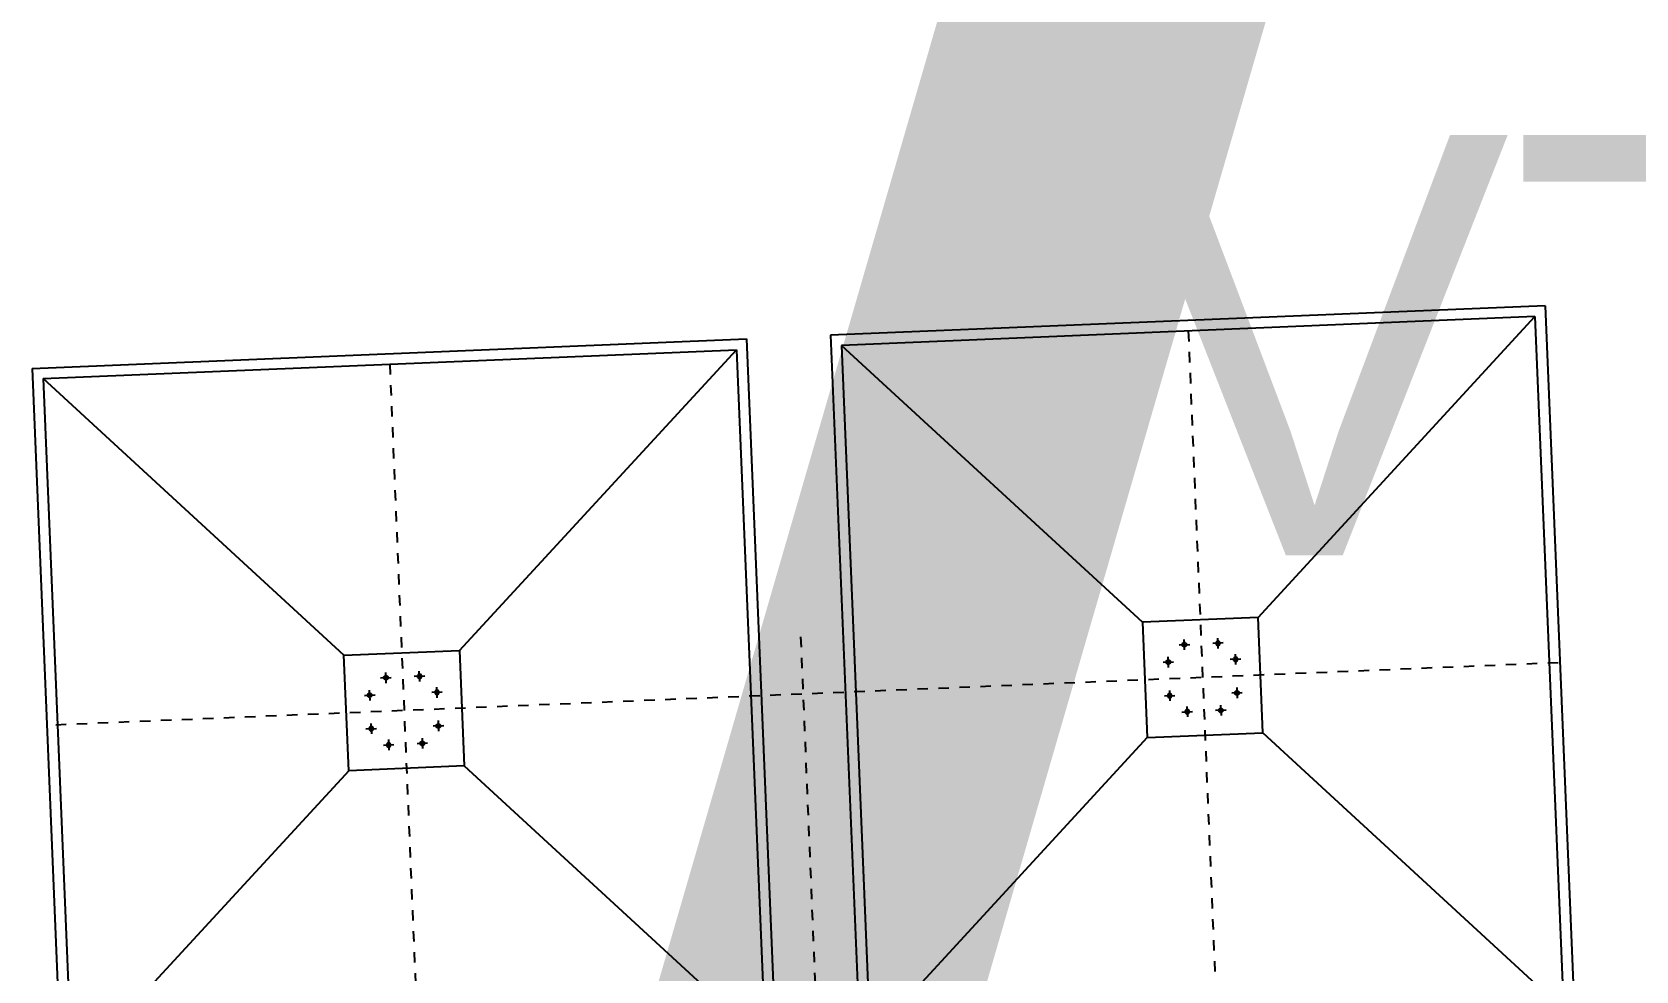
# Model space of a CAD drawing. Header units: metres. Extents: x 432095 to 435012, y 2470938 to 2473256.
# Drawn here: x 433744.4 to 433759.66, y 2471568.16 to 2471577.09 of the extents above; entities that cross this region are included whole.
import ezdxf
from ezdxf.enums import TextEntityAlignment as Align

# ---------------------------------------------------------------- set-up
doc = ezdxf.new("R2010")
doc.units = ezdxf.units.M
doc.header["$MEASUREMENT"] = 0
for name, pattern in [('CENTER', [2, 1.25, -0.25, 0.25, -0.25]), ('CENTER2', [1.125, 0.75, -0.125, 0.125, -0.125]), ('DASHED2', [0.375, 0.25, -0.125])]:
    doc.linetypes.add(name, pattern=pattern)
doc.layers.add('HA_Daydan5', color=1, linetype='Continuous', lineweight=0)
doc.layers.add('Mong', color=2, linetype='Continuous')
doc.layers.add('TENCOT', color=4, linetype='TALUY500D-2-1')
doc.styles.add('Style-Arial', font='arial.ttf')
doc.linetypes.add('TALUY500D-2-1', pattern='A,0.5,[130,ltypeshp.shx,S=0.25,R=0,X=0,Y=0.25],0.5', length=1)

# ---------------------------------------------------------------- blocks, each defined once
blk = doc.blocks.new('bln')
at = {"color": 8, "linetype": 'CENTER'}
for p, q in [((158911, -81882), (159011, -81882)), ((158961, -81933), (158961, -81831))]:
    blk.add_line(p, q, dxfattribs=at)
at = {"linetype": 'Continuous'}
blk.add_circle((158961, -81882), 20, dxfattribs=at)
blk = doc.blocks.new('vt2 4 5')
at = {"color": 8, "linetype": 'CENTER2'}
for p, q in [((-3800, -7100), (-3800, 7100)), ((3800, -7100), (3800, 7100)), ((-7184.66797, -3800), (7200, -3800))]:
    blk.add_line(p, q, dxfattribs=at)
at = {"color": 1, "linetype": 'CENTER', "ltscale": 2}
blk.add_line((0, 7154.02485), (0, -4355.79634), dxfattribs=at)
at = {"color": 8, "linetype": 'ByBlock'}
for p, q in [((-7200, -7200), (-7200, -400)), ((-400, -7200), (-400, -400)), ((400, -7200), (400, -400)), ((7200, -7200), (7200, -400)), ((-7200, -7200), (-400, -7200)), ((7200, -7200), (400, -7200))]:
    blk.add_line(p, q, dxfattribs=at)
at = {"linetype": 'Continuous'}
for p, q in [((-7100, -7100), (-7100, -500)), ((-500, -7100), (-500, -500)), ((500, -7100), (500, -500)), ((7100, -7100), (7100, -500)), ((-7100, -7100), (-500, -7100)), ((7100, -7100), (500, -7100))]:
    blk.add_line(p, q, dxfattribs=at)
for p, q in [((-4350, -3250), (-7100, -500)), ((-3250, -3250), (-500, -500)), ((3250, -3250), (500, -500)), ((4350, -3250), (7100, -500)), ((-4350, -4350), (-7100, -7100)), ((-3250, -4350), (-500, -7100)), ((3250, -4350), (500, -7100)), ((4350, -4350), (7100, -7100))]:
    blk.add_line(p, q)
for points in [[(-4350, -4350), (-3250, -4350), (-3250, -3250), (-4350, -3250)], [(4350, -4350), (3250, -4350), (3250, -3250), (4350, -3250)]]:
    blk.add_lwpolyline(points, close=True, dxfattribs=at)
at = {"layer": 'Mong', "color": 8, "linetype": 'Continuous'}
for p in [(-162921, 78402), (-155321, 78402), (-163081, 78242), (-155481, 78242)]:
    blk.add_blockref('bln', p, dxfattribs=at)
at = {"layer": 'Mong', "color": 8, "linetype": 'Continuous', "xscale": -1}
for p in [(155321, 78402), (162921, 78402), (155481, 78242), (163081, 78242)]:
    blk.add_blockref('bln', p, dxfattribs=at)
at = {"layer": 'Mong', "color": 8, "linetype": 'Continuous', "xscale": -1, "rotation": 180}
for p in [(-163081, -85842), (-155481, -85842), (-162921, -86002), (-155321, -86002)]:
    blk.add_blockref('bln', p, dxfattribs=at)
at = {"layer": 'Mong', "color": 8, "linetype": 'Continuous', "rotation": 180}
for p in [(155481, -85842), (163081, -85842), (155321, -86002), (162921, -86002)]:
    blk.add_blockref('bln', p, dxfattribs=at)

msp = doc.modelspace()

# ---------------------------------------------------------------- linework, layer by layer
at = {"layer": 'HA_Daydan5', "color": 5, "linetype": 'DASHED2', "ltscale": 40, "const_width": 3}
msp.add_lwpolyline([(433798.554, 2471343.231), (433751.612, 2471566.985), (433758.735, 2471591.538)], dxfattribs=at)

# ---------------------------------------------------------------- block references
at = {"layer": 'Mong', "color": 8, "linetype": 'Continuous', "xscale": 0.0009999999193486555, "yscale": 0.001000000163912773, "zscale": 0.0009999999999999996, "rotation": 182.3735413886159}
msp.add_blockref('vt2 4 5', (433751.896, 2471566.998), dxfattribs=at)

# ---------------------------------------------------------------- texts
at = {"layer": 'TENCOT', "linetype": 'Continuous', "lineweight": 0, "style": 'Style-Arial'}
msp.add_text('VT22', height=4, dxfattribs=at).set_placement((433761.411, 2471572.113), align=Align.CENTER)

doc.saveas('drawing.dxf')
